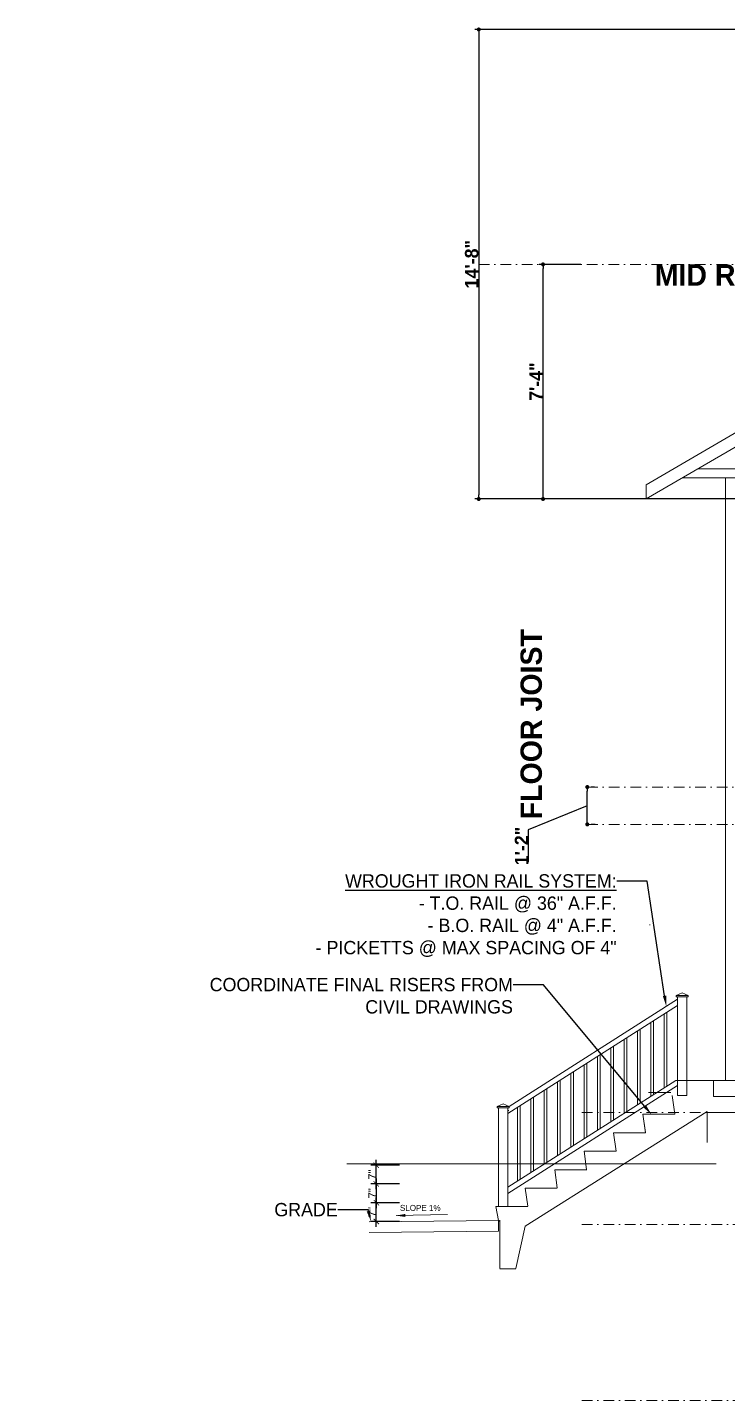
# Model space of a CAD drawing. Extents: x 4834 to 83801, y -13735 to 32221.
# Drawn here: x 12898 to 13160, y -12617 to -12102 of the extents above; entities that cross this region are included whole.
import ezdxf
from ezdxf import colors
from ezdxf.entities.mleader import LeaderData, LeaderLine
from ezdxf.math import Vec2, Vec3

# ---------------------------------------------------------------- set-up
doc = ezdxf.new("R2010")
doc.units = 0
doc.header["$LTSCALE"] = 8
doc.header["$MEASUREMENT"] = 0
doc.linetypes.add('DASHDOT', pattern=[1, 0.5, -0.25, 0, -0.25])
doc.linetypes.add('HIDDEN', pattern=[0.375, 0.25, -0.125])
doc.layers.get('0').update_dxf_attribs({"lineweight": 9})
doc.layers.get('DefPoints').update_dxf_attribs({"color": 17})
doc.layers.add('A-WALL-PATT-I', color=1, linetype='Continuous')
doc.layers.add('DIMENSION', color=9, linetype='Continuous', lineweight=9)
doc.layers.add('ELEVATION', color=7, linetype='Continuous', lineweight=25, true_color=0xdda54b)
doc.layers.add('level', color=7, linetype='HIDDEN', lineweight=15, true_color=0x987172)
doc.styles.add('1-4TXT', font='cityb___.ttf', dxfattribs={"height": 5})
doc.styles.add('HAND-SECTION', font='cqaarchstyl.shx', dxfattribs={"height": 3})
doc.styles.get("Standard").update_dxf_attribs({"font": 'stylu.ttf'})
doc.styles.add('TX_1-2in', font='arial.ttf', dxfattribs={"height": 3})
doc.dimstyles.new('1-4SCALE', dxfattribs={"dimscale": 0.5, "dimtxt": 5, "dimasz": 3, "dimexe": 3, "dimexo": 6, "dimgap": 0.0625, "dimtad": 1, "dimdec": 3, "dimrnd": 0.125, "dimzin": 3, "dimdsep": 46, "dimlunit": 4, "dimtxsty": '1-4TXT', "dimblk1": 'DOT', "dimblk2": 'DOT', "dimsah": 1, "dimcen": 2, "dimadec": 0, "dimazin": 0, "dimtfac": 1, "dimtdec": 3, "dimtofl": 0, "dimtmove": 0, "dimatfit": 3, "dimldrblk": 'DOT', "dimfxl": 1, "dimtolj": 1, "dimtzin": 0, "dimarcsym": 0})
doc.dimstyles.new('DIM 1-2 in', dxfattribs={"dimtxt": 3, "dimasz": 2, "dimexe": 2, "dimexo": 2, "dimgap": 0, "dimtad": 1, "dimdec": 3, "dimzin": 3, "dimdsep": 46, "dimlunit": 4, "dimtxsty": 'TX_1-2in', "dimblk": 'ARCHTICK', "dimcen": 0.09, "dimdle": 2, "dimclrd": 1, "dimclre": 1, "dimclrt": 2, "dimadec": 0, "dimazin": 0, "dimtfac": 1, "dimtdec": 3, "dimtofl": 0, "dimtmove": 0, "dimatfit": 3, "dimfxl": 1, "dimtolj": 1, "dimtzin": 0, "dimarcsym": 0})

# ---------------------------------------------------------------- blocks, each defined once
blk = doc.blocks.new('_ArchTick')
at = {"color": 0, "linetype": 'ByBlock', "const_width": 0.15}
blk.add_lwpolyline([(-0.5, -0.5), (0.5, 0.5)], dxfattribs=at)
blk = doc.blocks.new('*D805')
at = {"layer": 'DefPoints', "color": 0, "linetype": 'Continuous', "transparency": 16777216}
for p in [(13028.3, -12528.33, 0), (13039, -12528.33, 0), (13039, -12535.35, 0)]:
    blk.add_point(p, dxfattribs=at)
at = {"layer": 'ELEVATION', "color": 1, "linetype": 'Continuous', "lineweight": -2, "transparency": 16777216}
for p, q in [((13037, -12528.33, 0), (13026.3, -12528.33, 0)), ((13028.3, -12537.35, 0), (13028.3, -12526.33, 0)), ((13037, -12535.35, 0), (13026.3, -12535.35, 0))]:
    blk.add_line(p, q, dxfattribs=at)
at = {"layer": 'ELEVATION', "color": 1, "linetype": 'Continuous', "lineweight": -2, "transparency": 16777216, "xscale": 2, "yscale": 2, "zscale": 2}
for p, rotation in [((13028.3, -12528.33, 0), 90), ((13028.3, -12535.35, 0), 270)]:
    blk.add_blockref('_ArchTick', p, dxfattribs=dict(at, rotation=rotation))
at = {"layer": 'ELEVATION', "color": 2, "linetype": 'Continuous', "lineweight": 0, "transparency": 16777216, "insert": (13026.8, -12531.84, 0), "char_height": 3, "attachment_point": 5, "rotation": 90, "style": 'TX_1-2in'}
blk.add_mtext('\\A1;7"', dxfattribs=at)
blk = doc.blocks.new('*D806')
at = {"layer": 'DefPoints', "color": 0, "linetype": 'Continuous', "transparency": 16777216}
for p in [(13039, -12535.35, 0), (13028.3, -12542.37, 0), (13039, -12542.37, 0)]:
    blk.add_point(p, dxfattribs=at)
at = {"layer": 'ELEVATION', "color": 1, "linetype": 'Continuous', "lineweight": -2, "transparency": 16777216}
for p, q in [((13028.3, -12533.35, 0), (13028.3, -12544.37, 0)), ((13037, -12535.35, 0), (13026.3, -12535.35, 0)), ((13037, -12542.37, 0), (13026.3, -12542.37, 0))]:
    blk.add_line(p, q, dxfattribs=at)
at = {"layer": 'ELEVATION', "color": 1, "linetype": 'Continuous', "lineweight": -2, "transparency": 16777216, "xscale": 2, "yscale": 2, "zscale": 2}
for p, rotation in [((13028.3, -12535.35, 0), 90), ((13028.3, -12542.37, 0), 270)]:
    blk.add_blockref('_ArchTick', p, dxfattribs=dict(at, rotation=rotation))
at = {"layer": 'ELEVATION', "color": 2, "linetype": 'Continuous', "lineweight": 0, "transparency": 16777216, "insert": (13026.8, -12538.86, 0), "char_height": 3, "attachment_point": 5, "rotation": 90, "style": 'TX_1-2in'}
blk.add_mtext('\\A1;7"', dxfattribs=at)
blk = doc.blocks.new('*D807')
at = {"layer": 'DefPoints', "color": 0, "linetype": 'Continuous', "transparency": 16777216}
for p in [(13028.3, -12542.37, 0), (13039, -12542.37, 0), (13039, -12549.39, 0)]:
    blk.add_point(p, dxfattribs=at)
at = {"layer": 'ELEVATION', "color": 1, "linetype": 'Continuous', "lineweight": -2, "transparency": 16777216}
for p, q in [((13037, -12542.37, 0), (13026.3, -12542.37, 0)), ((13028.3, -12551.39, 0), (13028.3, -12540.37, 0)), ((13037, -12549.39, 0), (13026.3, -12549.39, 0))]:
    blk.add_line(p, q, dxfattribs=at)
at = {"layer": 'ELEVATION', "color": 1, "linetype": 'Continuous', "lineweight": -2, "transparency": 16777216, "xscale": 2, "yscale": 2, "zscale": 2}
for p, rotation in [((13028.3, -12542.37, 0), 90), ((13028.3, -12549.39, 0), 270)]:
    blk.add_blockref('_ArchTick', p, dxfattribs=dict(at, rotation=rotation))
at = {"layer": 'ELEVATION', "color": 2, "linetype": 'Continuous', "lineweight": 0, "transparency": 16777216, "insert": (13026.8, -12545.88, 0), "char_height": 3, "attachment_point": 5, "rotation": 90, "style": 'TX_1-2in'}
blk.add_mtext('\\A1;7"', dxfattribs=at)
blk = doc.blocks.new('_Dot')
at = {"color": 0, "linetype": 'ByBlock', "lineweight": -2}
blk.add_line((-0.5, 0), (-1, 0), dxfattribs=at)
at = {"color": 0, "linetype": 'ByBlock', "lineweight": 0, "const_width": 0.5}
blk.add_lwpolyline([(-0.25, 0, 1), (0.25, 0, 1)], format="xyb", close=True, dxfattribs=at)
blk = doc.blocks.new('*D808')
at = {"layer": 'DefPoints', "color": 0, "linetype": 'Continuous', "transparency": 16777216}
for p in [(13107.05, -12386.54), (13107.38, -12386.54), (13107.38, -12400.54)]:
    blk.add_point(p, dxfattribs=at)
at = {"layer": 'ELEVATION', "color": 0, "linetype": 'Continuous', "lineweight": -2, "transparency": 16777216}
for p, q in [((13107.38, -12399.04), (13107.38, -12388.04)), ((13110.05, -12386.54), (13108.88, -12386.54)), ((13107.38, -12393.54), (13085.28, -12402.6)), ((13110.38, -12400.54), (13108.88, -12400.54)), ((13085.28, -12402.6), (13085.28, -12414.69))]:
    blk.add_line(p, q, dxfattribs=at)
at = {"layer": 'ELEVATION', "color": 0, "linetype": 'Continuous', "lineweight": -2, "transparency": 16777216, "xscale": 1.5, "yscale": 1.5, "zscale": 1.5}
for p, rotation in [((13107.38, -12386.54), 90), ((13107.38, -12400.54), 270)]:
    blk.add_blockref('_Dot', p, dxfattribs=dict(at, rotation=rotation))
at = {"layer": 'ELEVATION', "color": 0, "linetype": 'Continuous', "lineweight": 0, "transparency": 16777216, "insert": (13082.73, -12408.65), "char_height": 5, "attachment_point": 5, "rotation": 90, "style": '1-4TXT'}
blk.add_mtext('\\A1;1\'-2"', dxfattribs=at)
blk = doc.blocks.new('*D812')
at = {"layer": 'DefPoints', "color": 0, "linetype": 'ByBlock', "transparency": 16777216}
for p in [(13562.88, -12102.51), (13066.7, -12278.54), (13562.88, -12278.54)]:
    blk.add_point(p, dxfattribs=at)
at = {"layer": 'DIMENSION', "color": 0, "linetype": 'ByBlock', "lineweight": -2, "transparency": 16777216}
for p, q in [((13559.88, -12102.51), (13065.2, -12102.51)), ((13066.7, -12104.01), (13066.7, -12277.04)), ((13559.88, -12278.54), (13065.2, -12278.54))]:
    blk.add_line(p, q, dxfattribs=at)
at = {"layer": 'DIMENSION', "color": 0, "linetype": 'ByBlock', "lineweight": -2, "transparency": 16777216, "xscale": 1.5, "yscale": 1.5, "zscale": 1.5}
for p, rotation in [((13066.7, -12102.51), 90), ((13066.7, -12278.54), 270)]:
    blk.add_blockref('_Dot', p, dxfattribs=dict(at, rotation=rotation))
at = {"layer": 'DIMENSION', "color": 0, "linetype": 'ByBlock', "transparency": 16777216, "insert": (13064.07, -12190.52), "char_height": 5, "attachment_point": 5, "rotation": 90, "style": '1-4TXT'}
blk.add_mtext('\\A1;14\'-8"', dxfattribs=at)
blk = doc.blocks.new('*D813')
at = {"layer": 'DefPoints', "color": 0, "linetype": 'ByBlock', "transparency": 16777216}
for p in [(13090.8, -12190.59), (13107.94, -12190.59), (13107.94, -12278.54)]:
    blk.add_point(p, dxfattribs=at)
at = {"layer": 'DIMENSION', "color": 0, "linetype": 'ByBlock', "lineweight": -2, "transparency": 16777216}
for p, q in [((13104.94, -12190.59), (13089.3, -12190.59)), ((13090.8, -12277.04), (13090.8, -12192.09)), ((13104.94, -12278.54), (13089.3, -12278.54))]:
    blk.add_line(p, q, dxfattribs=at)
at = {"layer": 'DIMENSION', "color": 0, "linetype": 'ByBlock', "lineweight": -2, "transparency": 16777216, "xscale": 1.5, "yscale": 1.5, "zscale": 1.5}
for p, rotation in [((13090.8, -12190.59), 90), ((13090.8, -12278.54), 270)]:
    blk.add_blockref('_Dot', p, dxfattribs=dict(at, rotation=rotation))
at = {"layer": 'DIMENSION', "color": 0, "linetype": 'ByBlock', "transparency": 16777216, "insert": (13088.21, -12234.56), "char_height": 5, "attachment_point": 5, "rotation": 90, "style": '1-4TXT'}
blk.add_mtext('\\A1;7\'-4"', dxfattribs=at)

msp = doc.modelspace()

# ---------------------------------------------------------------- linework, layer by layer
at = {"layer": 'A-WALL-PATT-I', "color": 8, "lineweight": 0}
for p, q in [((13141.19544, -12466.10551), (13078.05416, -12506.28633)), ((13140.69544, -12464.69796), (13142.94544, -12463.69796)), ((13145.19544, -12464.69796), (13140.69544, -12464.69796)), ((13140.69544, -12465.19796), (13140.69544, -12464.69796)), ((13145.19544, -12465.19796), (13140.69544, -12465.19796)), ((13141.19544, -12465.19796), (13141.19544, -12502.19796)), ((13142.94544, -12463.69796), (13145.19544, -12464.69796)), ((13144.69544, -12465.19796), (13144.69544, -12502.19796)), ((13145.19544, -12464.69796), (13145.19544, -12465.19796)), ((13141.19544, -12468.47613), (13077.58032, -12508.95848)), ((13136.19544, -12471.65795), (13136.19544, -12499.28733)), ((13137.19544, -12471.02159), (13137.19544, -12498.65097)), ((13126.19544, -12478.02159), (13126.19544, -12505.65097)), ((13127.19544, -12477.38522), (13127.19544, -12505.0146)), ((13131.19544, -12474.83977), (13131.19544, -12502.46915)), ((13132.19544, -12474.20341), (13132.19544, -12501.83279)), ((13121.19544, -12481.20341), (13121.19544, -12508.83279)), ((13122.19544, -12480.56704), (13122.19544, -12508.19642)), ((13111.19544, -12487.56704), (13111.19544, -12515.19642)), ((13112.19544, -12486.93068), (13112.19544, -12514.56006)), ((13116.19544, -12484.38522), (13116.19544, -12512.0146)), ((13117.19544, -12483.74886), (13117.19544, -12511.37824)), ((13102.19544, -12493.29431), (13102.19544, -12520.9237)), ((13106.19544, -12490.74886), (13106.19544, -12518.37824)), ((13107.19544, -12490.1125), (13107.19544, -12517.74188)), ((13096.19544, -12497.1125), (13096.19544, -12524.74188)), ((13097.19544, -12496.47613), (13097.19544, -12524.10551)), ((13101.19544, -12493.93068), (13101.19544, -12521.56006)), ((13086.19544, -12503.47613), (13086.19544, -12531.10551)), ((13087.19544, -12502.83977), (13087.19544, -12530.46915)), ((13091.19544, -12500.29431), (13091.19544, -12527.9237)), ((13092.19544, -12499.65795), (13092.19544, -12527.28733)), ((13141.19544, -12502.19796), (13144.69544, -12502.19796)), ((13073.58032, -12506.29796), (13075.83032, -12505.29796)), ((13078.08032, -12506.29796), (13073.58032, -12506.29796)), ((13073.58032, -12506.79796), (13073.58032, -12506.29796)), ((13078.08032, -12506.79796), (13073.58032, -12506.79796)), ((13074.08032, -12506.79796), (13074.08032, -12543.79796)), ((13075.83032, -12505.29796), (13078.08032, -12506.29796)), ((13077.58032, -12506.79796), (13077.58032, -12543.79796)), ((13077.93803, -12507.79796, 0), (13077.58032, -12507.79796, 0)), ((13077.58032, -12507.79796, 0), (13077.93803, -12507.79796, 0)), ((13078.08032, -12506.29796), (13078.08032, -12506.79796)), ((13081.19544, -12506.65795), (13081.19544, -12534.28733)), ((13082.19544, -12506.02159), (13082.19544, -12533.65097))]:
    msp.add_line(p, q, dxfattribs=at)
at = {"layer": 'ELEVATION', "color": 6, "linetype": 'Continuous', "lineweight": 0}
for p, q in [((13129.42274, -12273.1766), (13246.31672, -12204.98845)), ((13129.42274, -12278.53771), (13247.56866, -12209.61926)), ((13148.90324, -12267.17409), (13280.80094, -12267.17803)), ((13143.03177, -12270.59911), (13274.92947, -12270.60306)), ((13159.24382, -12496.53771), (13159.24382, -12270.5996)), ((13129.42274, -12273.1766), (13129.42274, -12278.53771)), ((13129.42274, -12278.53771), (13150.02606, -12278.53771)), ((13140.51627, -12496.53771), (13077.58032, -12536.58787)), ((13141.19544, -12498.47613), (13077.58032, -12538.95848)), ((13192.59538, -12496.53771), (13140.51627, -12496.53771)), ((13139.19544, -12502.19796), (13140.19544, -12509.19796)), ((13084.11894, -12551.20222, 0), (13152.36024, -12508.19796)), ((13152.36024, -12508.19796), (13152.36024, -12519.8582)), ((13252.29774, -12508.53771), (13152.36024, -12508.53771)), ((13140.19544, -12509.19796), (13128.19544, -12509.19796)), ((13128.19544, -12509.19796), (13129.18116, -12516.09796)), ((13128.19544, -12509.19796), (13129.19544, -12516.19796)), ((13129.19544, -12516.19796), (13117.19544, -12516.19796)), ((13117.19544, -12516.19796), (13118.16687, -12522.99796)), ((13118.18116, -12523.09796), (13106.18116, -12523.09796)), ((13106.18116, -12523.09796), (13107.15258, -12529.89796)), ((13155.63362, -12527.80882, 0), (13017.20522, -12527.80882, 0)), ((13107.16687, -12529.99796), (13095.16687, -12529.99796)), ((13095.16687, -12529.99796), (13096.1383, -12536.79796)), ((13096.15258, -12536.89796), (13084.15258, -12536.89796)), ((13084.15258, -12536.89796), (13085.12401, -12543.69796)), ((13085.1383, -12543.79796), (13073.1383, -12543.79796)), ((13073.1383, -12543.79796), (13074.10973, -12549.07516, 0)), ((13074.09904, -12549.00795, 0), (13025.59904, -12549.50285, 0)), ((13074.09904, -12549.00795, 0), (13074.09904, -12553.00816, 0)), ((13074.59904, -12549.00285, 0), (13074.59904, -12567.00285, 0)), ((13074.09904, -12553.00816, 0), (13025.63986, -12553.50264, 0)), ((13080.59904, -12567.00285, 0), (13084.11894, -12551.20222, 0)), ((13074.61333, -12567.10285, 0), (13080.61333, -12567.10285, 0))]:
    msp.add_line(p, q, dxfattribs=at)
at = {"layer": 'ELEVATION', "color": 6, "linetype": 'Continuous', "lineweight": 0, "elevation": 0}
for points in [[(13130.86138, -12438.33915), (13130.86138, -12438.12052)], [(13130.35124, -12501.07516), (13138.65917, -12501.07516)]]:
    msp.add_lwpolyline(points, dxfattribs=at)
at = {"layer": 'ELEVATION', "color": 6, "linetype": 'Continuous', "lineweight": 0}
msp.add_lwpolyline([(13154.75803, -12502.53771), (13176.86626, -12502.53771), (13176.86626, -12496.53771), (13154.75803, -12496.53771)], close=True, dxfattribs=at)
at = {"layer": 'ELEVATION', "color": 6, "linetype": 'Continuous', "lineweight": 0, "extrusion": (0, 0, -1), "elevation": 0}
msp.add_lwpolyline([(-13035.80255, -12547.21549), (-13055.02667, -12546.76133)], dxfattribs=at)
at = {"layer": 'ELEVATION', "color": 6, "linetype": 'Continuous', "lineweight": 0}
msp.add_arc((13074.34904, -12549.00285, 0), 0.25, 180, 16.2602047, dxfattribs=at)
at = {"layer": 'ELEVATION', "color": 6, "linetype": 'Continuous', "lineweight": 0, "extrusion": (0, 0, -1)}
msp.add_solid([(-13039.16255, -12546.56936, 0), (-13035.80255, -12547.21549, 0), (-13039.19048, -12547.69401, 0)], dxfattribs=at)
at = {"layer": 'level', "linetype": 'DASHDOT', "lineweight": 0}
for p, q in [((13067.77929, -12102.50862), (13800.43918, -12102.50862)), ((13066.70005, -12190.58567), (13792.90008, -12190.58567)), ((13107.94444, -12278.53771), (14033.99315, -12278.53771)), ((13107.37829, -12386.53771), (14033.83805, -12386.53771)), ((13107.37829, -12400.53771), (14033.81446, -12400.53771)), ((13105.30164, -12508.53771), (14033.99315, -12508.53771)), ((13105.30164, -12550.53771), (14033.99315, -12550.53771)), ((13105.30164, -12616.53771), (14033.99315, -12616.53771))]:
    msp.add_line(p, q, dxfattribs=at)

# ---------------------------------------------------------------- texts
at = {"layer": 'ELEVATION', "color": 6, "linetype": 'Continuous', "lineweight": 0, "style": 'HAND-SECTION'}
msp.add_text('SLOPE 1%%%', height=2.25, dxfattribs=at).set_placement((13037.17325, -12545.44044, 0))
at = {"layer": 'ELEVATION', "color": 6, "linetype": 'Continuous', "lineweight": 0, "insert": (13082.36368, -12398.63678), "char_height": 8, "width": 84.2320716, "attachment_point": 1, "rotation": 90, "style": '1-4TXT'}
msp.add_mtext('FLOOR JOIST', dxfattribs=at)
at = {"layer": 'level', "ltscale": 0.25, "insert": (13132.63662, -12190.58567), "char_height": 8, "width": 84.2320716, "attachment_point": 1, "style": '1-4TXT'}
msp.add_mtext('MID ROOF', dxfattribs=at)

# ---------------------------------------------------------------- dimensions: what is measured, and where the dimension line sits
at = {"layer": 'DIMENSION', "linetype": 'ByBlock'}
for base, p1, p2, picture, middle in [((13066.70005, -12278.53771), (13562.87708, -12102.50862), (13562.87708, -12278.53771), '*D812', (13064.06606, -12190.52317)), ((13090.799, -12190.58567), (13107.94444, -12278.53771), (13107.94444, -12190.58567), '*D813', (13088.2086, -12234.56169))]:
    dim = msp.add_linear_dim(base=base, p1=p1, p2=p2, angle=90, dimstyle='1-4SCALE', override={"dimtmove": 1}, dxfattribs=at)
    dim.commit()
    dim.dimension.update_dxf_attribs({"geometry": picture, "text_midpoint": middle})
at = {"layer": 'ELEVATION', "color": 6, "linetype": 'Continuous', "lineweight": 0}
dim = msp.add_linear_dim(base=(13107.37829, -12386.53771), p1=(13107.37829, -12400.53771), p2=(13107.04802, -12386.53771), angle=90, dimstyle='1-4SCALE', override={"dimtmove": 1}, dxfattribs=at)
dim.commit()
dim.dimension.update_dxf_attribs({"geometry": '*D808', "text_midpoint": (13085.27773, -12402.63248), "dimtype": 160})
for base, p1, p2, angle, picture, middle in [((13028.30308, -12528.33046, 0), (13038.99855, -12535.35046, 0), (13038.99855, -12528.33046, 0), 270, '*D805', (13026.80308, -12531.84046, 0)), ((13028.30308, -12542.37046, 0), (13038.99855, -12535.35046, 0), (13038.99855, -12542.37046, 0), 90, '*D806', (13026.80308, -12538.86046, 0)), ((13028.30308, -12542.37046, 0), (13038.99855, -12549.39046, 0), (13038.99855, -12542.37046, 0), 270, '*D807', (13026.80308, -12545.88046, 0))]:
    dim = msp.add_linear_dim(base=base, p1=p1, p2=p2, angle=angle, dimstyle='DIM 1-2 in', dxfattribs=at)
    dim.commit()
    dim.dimension.update_dxf_attribs({"geometry": picture, "text_midpoint": middle})

# ---------------------------------------------------------------- leaders
ml = msp.add_multileader_mtext('Standard', dxfattribs=at)
ml.set_content('{\\L\\C2;WROUGHT IRON RAIL SYSTEM:\\l \\P - T.O. RAIL @ 36" A.F.F. \\P- B.O. RAIL @ 4" A.F.F.\\P- PICKETTS @ MAX SPACING OF 4"}', color=6)
ml.set_leader_properties()
ml.build(insert=Vec2(0, 0))
ml.multileader.update_dxf_attribs({"dogleg_length": 0.36})
ctx = ml.context
ctx.base_point, ctx.char_height, ctx.landing_gap_size, ctx.plane_origin = Vec3(13009.71834, -12421.83712, 0), 5, 0.09, Vec3(13227.90271, -12462.96057, 0)
ctx.text_align_type = 2
notes = []
notes.append((ctx, [(0, (1, 1, 0), (13129.78932, -12421.83712, 0), (-1, 0), 11.3185, [(1, [(13136.98219, -12468.78668, 0)], 0, [])])]))
ctx.mtext.insert, ctx.mtext.width, ctx.mtext.alignment, ctx.mtext.flow_direction = Vec3(13118.38082, -12419.22548, 0), 116.3111065, 3, 5
ml = msp.add_multileader_mtext('Standard', dxfattribs=at)
ml.set_content('{\\C2;COORDINATE FINAL RISERS FROM CIVIL DRAWINGS}', color=6)
ml.set_leader_properties()
ml.build(insert=Vec2(0, 0))
ml.multileader.update_dxf_attribs({"dogleg_length": 0.36})
ctx = ml.context
ctx.base_point, ctx.char_height, ctx.landing_gap_size, ctx.plane_origin = Vec3(12964.64943, -12460.70911, 0), 5, 0.09, Vec3(13189.03072, -12501.83256, 0)
ctx.text_align_type = 2
notes.append((ctx, [(0, (1, 1, 0), (13090.91733, -12460.70911, 0), (-1, 0), 11.3185, [(1, [(13131.38286, -12509.19796, 0)], 0, [])])]))
ctx.mtext.insert, ctx.mtext.width, ctx.mtext.alignment, ctx.mtext.flow_direction = Vec3(13079.50883, -12458.10113, 0), 116.3111065, 3, 5
ml = msp.add_multileader_mtext('Standard', dxfattribs=at)
ml.set_content('{\\C2;GRADE}', color=6)
ml.set_leader_properties()
ml.build(insert=Vec2(0, 0))
ml.multileader.update_dxf_attribs({"dogleg_length": 0.36})
ctx = ml.context
ctx.base_point, ctx.char_height, ctx.landing_gap_size, ctx.plane_origin = Vec3(12991.19945, -12545.07997, 0), 5, 0.09, Vec3(13123.36991, -12586.20342, 0)
ctx.text_align_type = 2
notes.append((ctx, [(0, (1, 1, 0), (13025.25652, -12545.07997, 0), (-1, 0), 11.3185, [(1, [(13026.30308, -12549.39046, 0)], 0, [])])]))
ctx.mtext.insert, ctx.mtext.width, ctx.mtext.alignment, ctx.mtext.flow_direction = Vec3(13013.84802, -12542.47199, 0), 116.3111065, 3, 5
for ctx, leaders in notes:
    for number, flags, end, landing, length, lines in leaders:
        leader = LeaderData()
        leader.index, (leader.has_last_leader_line, leader.has_dogleg_vector, leader.attachment_direction) = number, flags
        leader.last_leader_point, leader.dogleg_vector, leader.dogleg_length = Vec3(end), Vec3(landing), length
        for number, points, colour, breaks in lines:
            line = LeaderLine()
            line.index, line.vertices, line.color, line.breaks = number, Vec3.list(points), colors.encode_raw_color(colour), breaks
            leader.lines.append(line)
        ctx.leaders.append(leader)

doc.saveas('drawing.dxf')
